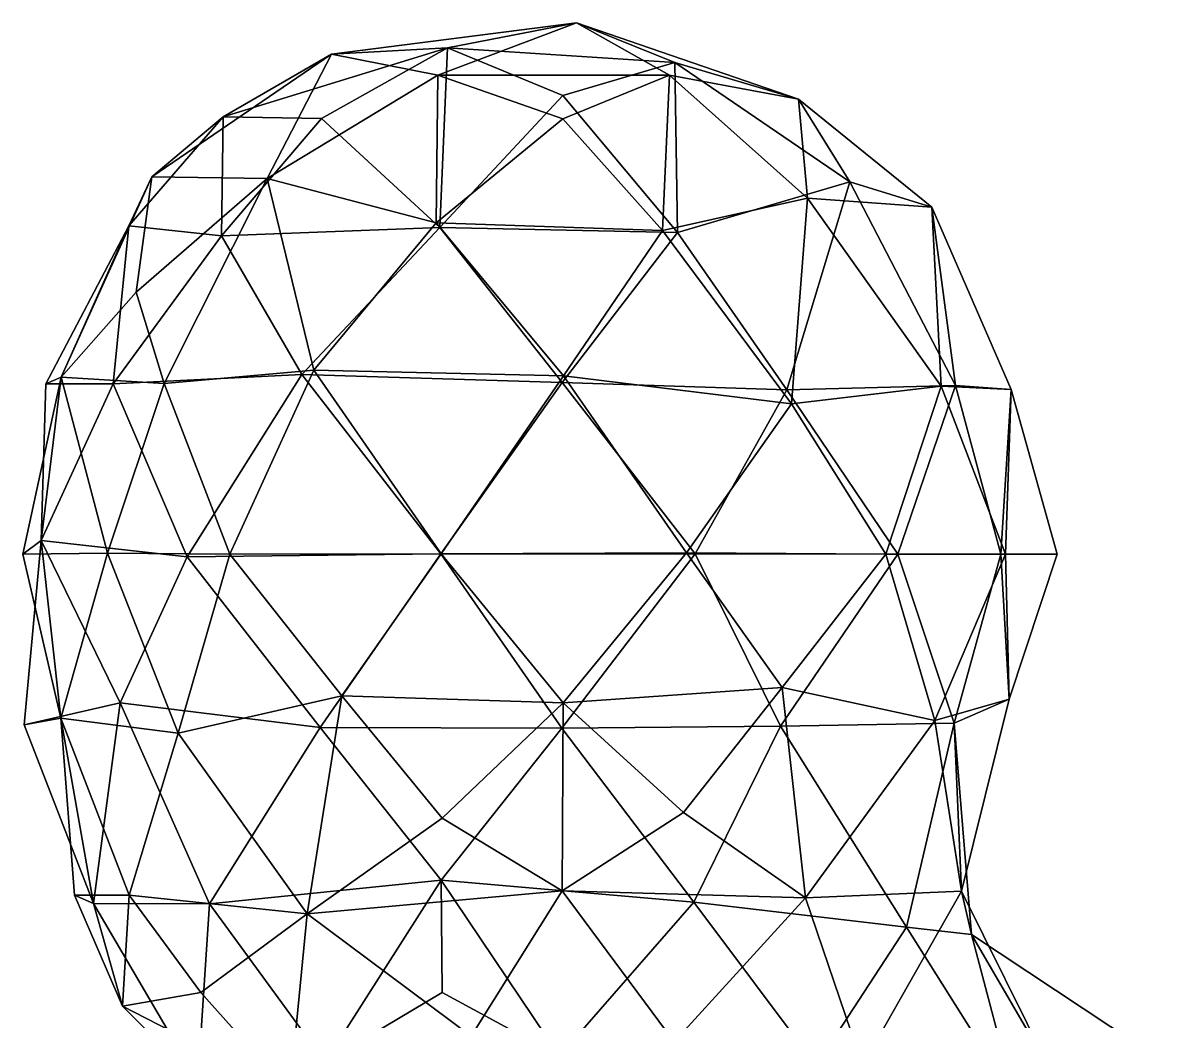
# Model space of a CAD drawing. Extents: x 290083 to 295691, y 4553739 to 4561622.
# Drawn here: x 294613.9 to 294733.5, y 4559802.5 to 4559906.8 of the extents above; entities that cross this region are included whole.
import ezdxf

# ---------------------------------------------------------------- set-up
doc = ezdxf.new("R2010")
doc.units = 0
doc.layers.add('Au_ppm_Pref_-_0_3', color=7, linetype='CONTINUOUS')

msp = doc.modelspace()

# ---------------------------------------------------------------- linework, layer by layer
at = {"layer": 'Au_ppm_Pref_-_0_3'}
for points in [[(294671.78, 4559906.82, 1746.93), (294657.28, 4559901.37, 1751.91), (294646.17, 4559903.55, 1746.21)], [(294671.78, 4559906.82, 1746.93), (294646.17, 4559903.55, 1746.21), (294658.3, 4559904.21, 1740.55)], [(294681.49, 4559901.35, 1751.66), (294657.28, 4559901.37, 1751.91), (294671.78, 4559906.82, 1746.93)], [(294671.78, 4559906.82, 1746.93), (294658.3, 4559904.21, 1740.55), (294682.03, 4559902.67, 1741.02)], [(294681.49, 4559901.35, 1751.66), (294671.78, 4559906.82, 1746.93), (294694.96, 4559898.84, 1746.44)], [(294694.96, 4559898.84, 1746.44), (294671.78, 4559906.82, 1746.93), (294682.03, 4559902.67, 1741.02)], [(294646.17, 4559903.55, 1746.21), (294634.87, 4559897, 1741.7), (294658.3, 4559904.21, 1740.55)], [(294658.3, 4559904.21, 1740.55), (294634.87, 4559897, 1741.7), (294645.14, 4559896.82, 1736.92)], [(294657.5, 4559885.42, 1734.45), (294658.3, 4559904.21, 1740.55), (294645.14, 4559896.82, 1736.92)], [(294657.5, 4559885.42, 1734.45), (294670.34, 4559899.23, 1736.12), (294658.3, 4559904.21, 1740.55)], [(294682.03, 4559902.67, 1741.02), (294658.3, 4559904.21, 1740.55), (294670.34, 4559899.23, 1736.12)], [(294646.17, 4559903.55, 1746.21), (294639.44, 4559890.57, 1753.27), (294627.39, 4559890.73, 1747.55)], [(294646.17, 4559903.55, 1746.21), (294627.39, 4559890.73, 1747.55), (294634.87, 4559897, 1741.7)], [(294657.28, 4559901.37, 1751.91), (294639.44, 4559890.57, 1753.27), (294646.17, 4559903.55, 1746.21)], [(294682.32, 4559884.92, 1735.05), (294682.03, 4559902.67, 1741.02), (294670.34, 4559899.23, 1736.12)], [(294694.96, 4559898.84, 1746.44), (294682.03, 4559902.67, 1741.02), (294700.31, 4559890.19, 1739.16)], [(294682.32, 4559884.92, 1735.05), (294700.31, 4559890.19, 1739.16), (294682.03, 4559902.67, 1741.02)], [(294657.28, 4559901.37, 1751.91), (294657.12, 4559885.92, 1756.13), (294639.44, 4559890.57, 1753.27)], [(294657.28, 4559901.37, 1751.91), (294670.34, 4559896.8, 1755.4), (294657.12, 4559885.92, 1756.13)], [(294657.28, 4559901.37, 1751.91), (294681.49, 4559901.35, 1751.66), (294670.34, 4559896.8, 1755.4)], [(294681.49, 4559901.35, 1751.66), (294680.77, 4559885.13, 1756.43), (294670.34, 4559896.8, 1755.4)], [(294680.77, 4559885.13, 1756.43), (294681.49, 4559901.35, 1751.66), (294695.9, 4559888.49, 1753.07)], [(294694.96, 4559898.84, 1746.44), (294695.9, 4559888.49, 1753.07), (294681.49, 4559901.35, 1751.66)], [(294657.5, 4559885.42, 1734.45), (294682.32, 4559884.92, 1735.05), (294670.34, 4559899.23, 1736.12)], [(294695.9, 4559888.49, 1753.07), (294694.96, 4559898.84, 1746.44), (294708.9, 4559887.56, 1746.16)], [(294700.31, 4559890.19, 1739.16), (294708.9, 4559887.56, 1746.16), (294694.96, 4559898.84, 1746.44)], [(294627.39, 4559890.73, 1747.55), (294625.02, 4559885.59, 1741.03), (294634.87, 4559897, 1741.7)], [(294634.68, 4559884.56, 1736.08), (294634.87, 4559897, 1741.7), (294625.02, 4559885.59, 1741.03)], [(294634.68, 4559884.56, 1736.08), (294645.14, 4559896.82, 1736.92), (294634.87, 4559897, 1741.7)], [(294634.68, 4559884.56, 1736.08), (294657.5, 4559885.42, 1734.45), (294645.14, 4559896.82, 1736.92)], [(294680.77, 4559885.13, 1756.43), (294657.12, 4559885.92, 1756.13), (294670.34, 4559896.8, 1755.4)], [(294617.93, 4559869.77, 1746.39), (294627.39, 4559890.73, 1747.55), (294625.77, 4559878.66, 1752.1)], [(294627.39, 4559890.73, 1747.55), (294617.93, 4559869.77, 1746.39), (294625.02, 4559885.59, 1741.03)], [(294625.77, 4559878.66, 1752.1), (294627.39, 4559890.73, 1747.55), (294639.44, 4559890.57, 1753.27)], [(294628.69, 4559869.13, 1754.16), (294625.77, 4559878.66, 1752.1), (294639.44, 4559890.57, 1753.27)], [(294644.34, 4559870.51, 1756.16), (294628.69, 4559869.13, 1754.16), (294639.44, 4559890.57, 1753.27)], [(294644.34, 4559870.51, 1756.16), (294639.44, 4559890.57, 1753.27), (294657.12, 4559885.92, 1756.13)], [(294693.73, 4559868.46, 1734.98), (294700.31, 4559890.19, 1739.16), (294682.32, 4559884.92, 1735.05)], [(294693.73, 4559868.46, 1734.98), (294711.35, 4559868.93, 1739.24), (294700.31, 4559890.19, 1739.16)], [(294711.35, 4559868.93, 1739.24), (294708.9, 4559887.56, 1746.16), (294700.31, 4559890.19, 1739.16)], [(294694.23, 4559867.01, 1756.73), (294680.77, 4559885.13, 1756.43), (294695.9, 4559888.49, 1753.07)], [(294694.23, 4559867.01, 1756.73), (294695.9, 4559888.49, 1753.07), (294709.85, 4559868.84, 1753.01)], [(294709.85, 4559868.84, 1753.01), (294695.9, 4559888.49, 1753.07), (294708.9, 4559887.56, 1746.16)], [(294717.17, 4559868.48, 1746.31), (294709.85, 4559868.84, 1753.01), (294708.9, 4559887.56, 1746.16)], [(294711.35, 4559868.93, 1739.24), (294717.17, 4559868.48, 1746.31), (294708.9, 4559887.56, 1746.16)], [(294670.41, 4559869.94, 1756.78), (294644.34, 4559870.51, 1756.16), (294657.12, 4559885.92, 1756.13)], [(294670.41, 4559869.94, 1756.78), (294657.12, 4559885.92, 1756.13), (294680.77, 4559885.13, 1756.43)], [(294616.35, 4559869.09, 1740.22), (294625.02, 4559885.59, 1741.03), (294617.93, 4559869.77, 1746.39)], [(294616.35, 4559869.09, 1740.22), (294623.35, 4559869.09, 1735.89), (294625.02, 4559885.59, 1741.03)], [(294623.35, 4559869.09, 1735.89), (294634.68, 4559884.56, 1736.08), (294625.02, 4559885.59, 1741.03)], [(294623.35, 4559869.09, 1735.89), (294643.09, 4559870.06, 1733.54), (294634.68, 4559884.56, 1736.08)], [(294634.68, 4559884.56, 1736.08), (294643.09, 4559870.06, 1733.54), (294657.5, 4559885.42, 1734.45)], [(294643.09, 4559870.06, 1733.54), (294670.27, 4559869.23, 1732.81), (294657.5, 4559885.42, 1734.45)], [(294682.32, 4559884.92, 1735.05), (294657.5, 4559885.42, 1734.45), (294670.27, 4559869.23, 1732.81)], [(294693.73, 4559868.46, 1734.98), (294682.32, 4559884.92, 1735.05), (294670.27, 4559869.23, 1732.81)], [(294694.23, 4559867.01, 1756.73), (294670.41, 4559869.94, 1756.78), (294680.77, 4559885.13, 1756.43)], [(294628.69, 4559869.13, 1754.16), (294617.93, 4559869.77, 1746.39), (294625.77, 4559878.66, 1752.1)], [(294644.34, 4559870.51, 1756.16), (294635.55, 4559851.27, 1756.62), (294628.69, 4559869.13, 1754.16)], [(294657.64, 4559851.32, 1756.25), (294635.55, 4559851.27, 1756.62), (294644.34, 4559870.51, 1756.16)], [(294670.41, 4559869.94, 1756.78), (294657.64, 4559851.32, 1756.25), (294644.34, 4559870.51, 1756.16)], [(294615.83, 4559852.72, 1739.66), (294617.93, 4559869.77, 1746.39), (294613.94, 4559851.27, 1746.16)], [(294613.94, 4559851.27, 1746.16), (294617.93, 4559869.77, 1746.39), (294622.79, 4559851.38, 1751.96)], [(294615.83, 4559852.72, 1739.66), (294616.35, 4559869.09, 1740.22), (294617.93, 4559869.77, 1746.39)], [(294631.08, 4559850.99, 1733.87), (294623.35, 4559869.09, 1735.89), (294615.83, 4559852.72, 1739.66)], [(294616.35, 4559869.09, 1740.22), (294615.83, 4559852.72, 1739.66), (294623.35, 4559869.09, 1735.89)], [(294622.79, 4559851.38, 1751.96), (294617.93, 4559869.77, 1746.39), (294628.69, 4559869.13, 1754.16)], [(294628.69, 4559869.13, 1754.16), (294635.55, 4559851.27, 1756.62), (294622.79, 4559851.38, 1751.96)], [(294631.08, 4559850.99, 1733.87), (294643.09, 4559870.06, 1733.54), (294623.35, 4559869.09, 1735.89)], [(294657.61, 4559851.33, 1732.45), (294643.09, 4559870.06, 1733.54), (294631.08, 4559850.99, 1733.87)], [(294657.61, 4559851.33, 1732.45), (294670.27, 4559869.23, 1732.81), (294643.09, 4559870.06, 1733.54)], [(294657.61, 4559851.33, 1732.45), (294684.18, 4559851.33, 1733.48), (294670.27, 4559869.23, 1732.81)], [(294683.25, 4559851.43, 1756.28), (294657.64, 4559851.32, 1756.25), (294670.41, 4559869.94, 1756.78)], [(294670.27, 4559869.23, 1732.81), (294684.18, 4559851.33, 1733.48), (294693.73, 4559868.46, 1734.98)], [(294683.25, 4559851.43, 1756.28), (294670.41, 4559869.94, 1756.78), (294694.23, 4559867.01, 1756.73)], [(294693.73, 4559868.46, 1734.98), (294684.18, 4559851.33, 1733.48), (294705.35, 4559851.27, 1735.59)], [(294693.73, 4559868.46, 1734.98), (294705.35, 4559851.27, 1735.59), (294711.35, 4559868.93, 1739.24)], [(294704.07, 4559851.27, 1756.12), (294694.23, 4559867.01, 1756.73), (294709.85, 4559868.84, 1753.01)], [(294716.59, 4559851.27, 1751.4), (294704.07, 4559851.27, 1756.12), (294709.85, 4559868.84, 1753.01)], [(294705.35, 4559851.27, 1735.59), (294716.09, 4559851.27, 1741.15), (294711.35, 4559868.93, 1739.24)], [(294717.17, 4559868.48, 1746.31), (294716.59, 4559851.27, 1751.4), (294709.85, 4559868.84, 1753.01)], [(294711.35, 4559868.93, 1739.24), (294716.09, 4559851.27, 1741.15), (294717.17, 4559868.48, 1746.31)], [(294716.09, 4559851.27, 1741.15), (294721.99, 4559851.27, 1746.16), (294717.17, 4559868.48, 1746.31)], [(294717.17, 4559868.48, 1746.31), (294721.99, 4559851.27, 1746.16), (294716.59, 4559851.27, 1751.4)], [(294683.25, 4559851.43, 1756.28), (294694.23, 4559867.01, 1756.73), (294704.07, 4559851.27, 1756.12)], [(294615.83, 4559852.72, 1739.66), (294613.94, 4559851.27, 1746.16), (294617.91, 4559834.15, 1746.68)], [(294615.83, 4559852.72, 1739.66), (294617.91, 4559834.15, 1746.68), (294614.08, 4559833.46, 1740.22)], [(294615.83, 4559852.72, 1739.66), (294614.08, 4559833.46, 1740.22), (294624.09, 4559835.75, 1735.3)], [(294624.09, 4559835.75, 1735.3), (294631.08, 4559850.99, 1733.87), (294615.83, 4559852.72, 1739.66)], [(294622.79, 4559851.38, 1751.96), (294617.91, 4559834.15, 1746.68), (294613.94, 4559851.27, 1746.16)], [(294622.79, 4559851.38, 1751.96), (294630.14, 4559832.58, 1753.69), (294617.91, 4559834.15, 1746.68)], [(294635.55, 4559851.27, 1756.62), (294630.14, 4559832.58, 1753.69), (294622.79, 4559851.38, 1751.96)], [(294647.26, 4559836.49, 1756.03), (294630.14, 4559832.58, 1753.69), (294635.55, 4559851.27, 1756.62)], [(294657.61, 4559851.33, 1732.45), (294631.08, 4559850.99, 1733.87), (294645, 4559833.15, 1732.5)], [(294657.64, 4559851.32, 1756.25), (294647.26, 4559836.49, 1756.03), (294635.55, 4559851.27, 1756.62)], [(294670.23, 4559833.09, 1732.67), (294657.61, 4559851.33, 1732.45), (294645, 4559833.15, 1732.5)], [(294670.37, 4559835.75, 1755.6), (294647.26, 4559836.49, 1756.03), (294657.64, 4559851.32, 1756.25)], [(294670.23, 4559833.09, 1732.67), (294684.18, 4559851.33, 1733.48), (294657.61, 4559851.33, 1732.45)], [(294670.37, 4559835.75, 1755.6), (294657.64, 4559851.32, 1756.25), (294683.25, 4559851.43, 1756.28)], [(294684.18, 4559851.33, 1733.48), (294670.23, 4559833.09, 1732.67), (294693.09, 4559833.31, 1734.75)], [(294670.37, 4559835.75, 1755.6), (294683.25, 4559851.43, 1756.28), (294693.27, 4559837.34, 1755.68)], [(294693.27, 4559837.34, 1755.68), (294683.25, 4559851.43, 1756.28), (294704.07, 4559851.27, 1756.12)], [(294693.09, 4559833.31, 1734.75), (294705.35, 4559851.27, 1735.59), (294684.18, 4559851.33, 1733.48)], [(294693.09, 4559833.31, 1734.75), (294711.21, 4559833.63, 1739.71), (294705.35, 4559851.27, 1735.59)], [(294693.27, 4559837.34, 1755.68), (294704.07, 4559851.27, 1756.12), (294709.19, 4559833.88, 1752.25)], [(294704.07, 4559851.27, 1756.12), (294716.59, 4559851.27, 1751.4), (294709.19, 4559833.88, 1752.25)], [(294705.35, 4559851.27, 1735.59), (294711.21, 4559833.63, 1739.71), (294716.09, 4559851.27, 1741.15)], [(294716.96, 4559836.14, 1746.16), (294709.19, 4559833.88, 1752.25), (294716.59, 4559851.27, 1751.4)], [(294716.09, 4559851.27, 1741.15), (294711.21, 4559833.63, 1739.71), (294716.96, 4559836.14, 1746.16)], [(294716.96, 4559836.14, 1746.16), (294721.99, 4559851.27, 1746.16), (294716.09, 4559851.27, 1741.15)], [(294716.96, 4559836.14, 1746.16), (294716.59, 4559851.27, 1751.4), (294721.99, 4559851.27, 1746.16)], [(294624.09, 4559835.75, 1735.3), (294645, 4559833.15, 1732.5), (294631.08, 4559850.99, 1733.87)], [(294670.37, 4559835.75, 1755.6), (294693.27, 4559837.34, 1755.68), (294682.93, 4559824.27, 1755.16)], [(294682.93, 4559824.27, 1755.16), (294693.27, 4559837.34, 1755.68), (294695.7, 4559815.35, 1752.21)], [(294693.27, 4559837.34, 1755.68), (294709.19, 4559833.88, 1752.25), (294695.7, 4559815.35, 1752.21)], [(294614.08, 4559833.46, 1740.22), (294621.31, 4559814.77, 1740.46), (294624.09, 4559835.75, 1735.3)], [(294633.42, 4559814.73, 1734.79), (294624.09, 4559835.75, 1735.3), (294621.31, 4559814.77, 1740.46)], [(294624.09, 4559835.75, 1735.3), (294633.42, 4559814.73, 1734.79), (294645, 4559833.15, 1732.5)], [(294630.14, 4559832.58, 1753.69), (294647.26, 4559836.49, 1756.03), (294643.62, 4559813.68, 1753.08)], [(294647.26, 4559836.49, 1756.03), (294657.74, 4559823.7, 1755.35), (294643.62, 4559813.68, 1753.08)], [(294670.37, 4559835.75, 1755.6), (294657.74, 4559823.7, 1755.35), (294647.26, 4559836.49, 1756.03)], [(294670.37, 4559835.75, 1755.6), (294670.27, 4559816.1, 1754.21), (294657.74, 4559823.7, 1755.35)], [(294670.37, 4559835.75, 1755.6), (294682.93, 4559824.27, 1755.16), (294670.27, 4559816.1, 1754.21)], [(294709.19, 4559833.88, 1752.25), (294716.96, 4559836.14, 1746.16), (294712, 4559816.04, 1746.5)], [(294712, 4559816.04, 1746.5), (294716.96, 4559836.14, 1746.16), (294711.21, 4559833.63, 1739.71)], [(294614.08, 4559833.46, 1740.22), (294617.91, 4559834.15, 1746.68), (294621.31, 4559814.77, 1740.46)], [(294630.14, 4559832.58, 1753.69), (294625.04, 4559815.64, 1749.7), (294617.91, 4559834.15, 1746.68)], [(294621.31, 4559814.77, 1740.46), (294617.91, 4559834.15, 1746.68), (294619.32, 4559815.64, 1746.16)], [(294619.32, 4559815.64, 1746.16), (294617.91, 4559834.15, 1746.68), (294625.04, 4559815.64, 1749.7)], [(294633.42, 4559814.73, 1734.79), (294657.64, 4559817.21, 1732.44), (294645, 4559833.15, 1732.5)], [(294657.64, 4559817.21, 1732.44), (294670.23, 4559833.09, 1732.67), (294645, 4559833.15, 1732.5)], [(294693.09, 4559833.31, 1734.75), (294670.23, 4559833.09, 1732.67), (294684.04, 4559814.91, 1733.21)], [(294693.09, 4559833.31, 1734.75), (294684.04, 4559814.91, 1733.21), (294706.24, 4559812.31, 1736.29)], [(294693.09, 4559833.31, 1734.75), (294706.24, 4559812.31, 1736.29), (294711.21, 4559833.63, 1739.71)], [(294709.19, 4559833.88, 1752.25), (294712, 4559816.04, 1746.5), (294695.7, 4559815.35, 1752.21)], [(294713.04, 4559811.54, 1740.22), (294711.21, 4559833.63, 1739.71), (294706.24, 4559812.31, 1736.29)], [(294713.04, 4559811.54, 1740.22), (294712, 4559816.04, 1746.5), (294711.21, 4559833.63, 1739.71)], [(294630.14, 4559832.58, 1753.69), (294643.62, 4559813.68, 1753.08), (294625.04, 4559815.64, 1749.7)], [(294657.64, 4559817.21, 1732.44), (294684.04, 4559814.91, 1733.21), (294670.23, 4559833.09, 1732.67)], [(294657.74, 4559823.7, 1755.35), (294670.27, 4559816.1, 1754.21), (294643.62, 4559813.68, 1753.08)], [(294670.27, 4559816.1, 1754.21), (294682.93, 4559824.27, 1755.16), (294695.7, 4559815.35, 1752.21)], [(294633.42, 4559814.73, 1734.79), (294645.53, 4559798.18, 1734.72), (294657.64, 4559817.21, 1732.44)], [(294645.53, 4559798.18, 1734.72), (294657.74, 4559805.47, 1730.89), (294657.64, 4559817.21, 1732.44)], [(294657.64, 4559817.21, 1732.44), (294657.74, 4559805.47, 1730.89), (294670, 4559798.82, 1732.67)], [(294657.64, 4559817.21, 1732.44), (294670, 4559798.82, 1732.67), (294684.04, 4559814.91, 1733.21)], [(294621.31, 4559814.77, 1740.46), (294619.32, 4559815.64, 1746.16), (294624.34, 4559804.04, 1746.16)], [(294624.34, 4559804.04, 1746.16), (294619.32, 4559815.64, 1746.16), (294625.04, 4559815.64, 1749.7)], [(294624.34, 4559804.04, 1746.16), (294625.04, 4559815.64, 1749.7), (294632.54, 4559805.45, 1749.56)], [(294625.04, 4559815.64, 1749.7), (294643.62, 4559813.68, 1753.08), (294632.54, 4559805.45, 1749.56)], [(294670.27, 4559816.1, 1754.21), (294660.77, 4559800.9, 1751.14), (294643.62, 4559813.68, 1753.08)], [(294681.96, 4559800.31, 1750.67), (294660.77, 4559800.9, 1751.14), (294670.27, 4559816.1, 1754.21)], [(294681.96, 4559800.31, 1750.67), (294670.27, 4559816.1, 1754.21), (294695.7, 4559815.35, 1752.21)], [(294681.96, 4559800.31, 1750.67), (294695.7, 4559815.35, 1752.21), (294701.64, 4559797.82, 1749.04)], [(294695.7, 4559815.35, 1752.21), (294712, 4559816.04, 1746.5), (294701.64, 4559797.82, 1749.04)], [(294701.64, 4559797.82, 1749.04), (294712, 4559816.04, 1746.5), (294721.13, 4559797.6, 1746.42)], [(294713.04, 4559811.54, 1740.22), (294721.13, 4559797.6, 1746.42), (294712, 4559816.04, 1746.5)], [(294633.42, 4559814.73, 1734.79), (294621.31, 4559814.77, 1740.46), (294632.2, 4559796.15, 1740.1)], [(294621.31, 4559814.77, 1740.46), (294624.34, 4559804.04, 1746.16), (294632.2, 4559796.15, 1740.1)], [(294633.42, 4559814.73, 1734.79), (294632.2, 4559796.15, 1740.1), (294645.53, 4559798.18, 1734.72)], [(294670, 4559798.82, 1732.67), (294696.79, 4559797.85, 1733.45), (294684.04, 4559814.91, 1733.21)], [(294684.04, 4559814.91, 1733.21), (294696.79, 4559797.85, 1733.45), (294706.24, 4559812.31, 1736.29)], [(294643.62, 4559813.68, 1753.08), (294641.81, 4559795.05, 1747.56), (294632.54, 4559805.45, 1749.56)], [(294643.62, 4559813.68, 1753.08), (294660.77, 4559800.9, 1751.14), (294641.81, 4559795.05, 1747.56)], [(294706.24, 4559812.31, 1736.29), (294696.79, 4559797.85, 1733.45), (294717.58, 4559794.24, 1735.04)], [(294713.04, 4559811.54, 1740.22), (294706.24, 4559812.31, 1736.29), (294717.58, 4559794.24, 1735.04)], [(294733.47, 4559797.97, 1740.2), (294721.13, 4559797.6, 1746.42), (294713.04, 4559811.54, 1740.22)], [(294713.04, 4559811.54, 1740.22), (294717.58, 4559794.24, 1735.04), (294733.47, 4559797.97, 1740.2)], [(294624.34, 4559804.04, 1746.16), (294632.54, 4559805.45, 1749.56), (294641.81, 4559795.05, 1747.56)], [(294670, 4559798.82, 1732.67), (294657.74, 4559805.47, 1730.89), (294645.53, 4559798.18, 1734.72)], [(294632.2, 4559796.15, 1740.1), (294624.34, 4559804.04, 1746.16), (294641.81, 4559795.05, 1747.56)]]:
    msp.add_3dface(points, dxfattribs=at)

doc.saveas('drawing.dxf')
